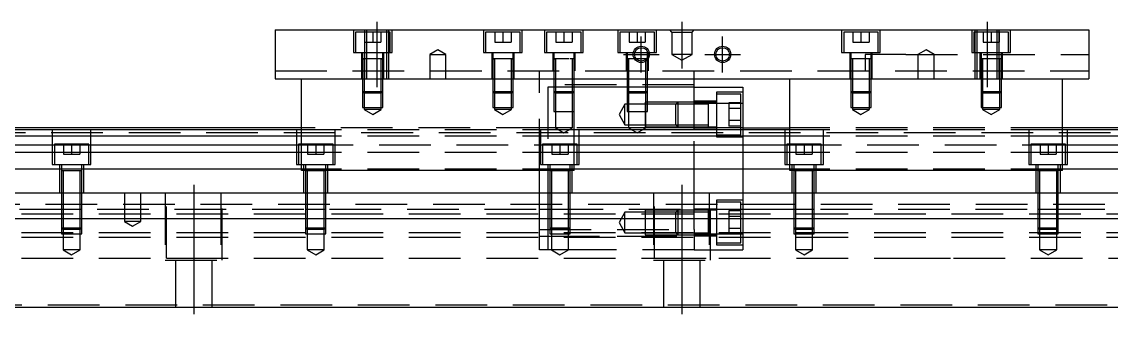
# Model space of a CAD drawing. Extents: x -20 to 1052, y -269 to 102.
# Drawn here: x 247.7 to 515.5, y -226.9 to -154.9 of the extents above; entities that cross this region are included whole.
import ezdxf

# ---------------------------------------------------------------- set-up
doc = ezdxf.new("R2010")
doc.units = 0
doc.linetypes.add('CENTER', pattern=[50.8, 31.75, -6.35, 6.35, -6.35])
doc.linetypes.add('DASHED', pattern=[19.05, 12.7, -6.35])
doc.layers.get('0').update_dxf_attribs({"linetype": 'CONTINUOUS'})
doc.layers.add('CENTER', color=1, linetype='CENTER')

msp = doc.modelspace()

# ---------------------------------------------------------------- linework, layer by layer
at = {"color": 7, "linetype": 'CONTINUOUS'}
for p, q in [((310, -156.93), (310, -168.93)), ((310, -156.93), (510, -156.93)), ((510, -156.93), (510, -168.93)), ((398.770162, -164.03), (398.32967, -164.03)), ((401.500006, -164.03), (401.229838, -164.03)), ((310, -168.93), (510, -168.93)), ((316.5, -191.43), (316.5, -168.93)), ((383.5, -191.43), (383.5, -168.93)), ((413, -181.43), (413, -168.93)), ((413, -170.93), (425, -170.93)), ((425, -170.93), (425, -181.43)), ((436.5, -191.43), (436.5, -168.93)), ((503.5, -191.43), (503.5, -168.93)), ((316.5, -181.43), (0, -181.43)), ((316.5, -180.93), (28, -180.93)), ((436.5, -181.43), (383.5, -181.43)), ((425, -180.93), (436.5, -180.93)), ((763, -180.93), (503.5, -180.93)), ((820, -181.43), (503.5, -181.43)), ((316.5, -182.969608), (0, -182.969608)), ((436.5, -182.969608), (383.5, -182.969608)), ((820, -182.969608), (503.5, -182.969608)), ((0, -185.090392), (316.5, -185.090392)), ((316.5, -187.000532), (0, -187.000532)), ((383.5, -185.090392), (436.5, -185.090392)), ((436.5, -187.000532), (383.5, -187.000532)), ((503.5, -185.090392), (820, -185.090392)), ((820, -187.000532), (503.5, -187.000532)), ((316.5, -191.111934), (0, -191.111934)), ((383.5, -191.43), (316.5, -191.43)), ((436.5, -191.111934), (383.5, -191.111934)), ((503.5, -191.43), (436.5, -191.43)), ((820, -191.111934), (503.5, -191.111934)), ((0, -196.93), (820, -196.93)), ((424.5, -199.68), (425, -199.68)), ((0, -203.23), (820, -203.23)), ((416.5, -204.019994), (416.5, -203.23)), ((416.5, -207.180006), (416.5, -206.63)), ((0, -224.93), (820, -224.93))]:
    msp.add_line(p, q, dxfattribs=at)
at = {"color": 3, "linetype": 'DASHED'}
for p, q in [((329.25, -156.93), (329.25, -162.43)), ((338.25, -157.43), (329.75, -157.43)), ((329.75, -157.43), (329.75, -162.43)), ((332, -157.43), (332, -159.93)), ((332.000006, -156.93), (332.000006, -168.93)), ((332.5, -156.93), (332.5, -168.93)), ((334, -157.43), (334, -159.93)), ((336, -157.43), (336, -159.93)), ((337.5, -168.93), (337.5, -156.93)), ((337.999994, -168.93), (337.999994, -156.93)), ((338.25, -162.43), (338.25, -157.43)), ((338.75, -162.43), (338.75, -156.93)), ((361.25, -156.93), (361.25, -162.43)), ((370.25, -157.43), (361.75, -157.43)), ((361.75, -157.43), (361.75, -162.43)), ((364, -157.43), (364, -159.93)), ((366, -157.43), (366, -159.93)), ((368, -157.43), (368, -159.93)), ((370.25, -162.43), (370.25, -157.43)), ((370.75, -162.43), (370.75, -156.93)), ((376.25, -156.93), (376.25, -162.43)), ((385.25, -157.43), (376.75, -157.43)), ((376.75, -157.43), (376.75, -162.43)), ((379, -157.43), (379, -159.93)), ((381, -157.43), (381, -159.93)), ((383, -157.43), (383, -159.93)), ((385.25, -162.43), (385.25, -157.43)), ((385.75, -162.43), (385.75, -156.93)), ((394.25, -156.93), (394.25, -162.43)), ((403.25, -157.43), (394.75, -157.43)), ((394.75, -157.43), (394.75, -162.43)), ((397, -157.43), (397, -159.93)), ((399, -157.43), (399, -159.93)), ((401, -157.43), (401, -159.93)), ((403.25, -162.43), (403.25, -157.43)), ((403.75, -162.43), (403.75, -156.93)), ((407.5, -157.43), (407, -156.93)), ((407.5, -157.43), (407.5, -162.93)), ((407.5, -157.43), (412.5, -157.43)), ((412.5, -157.43), (413, -156.93)), ((412.5, -162.93), (412.5, -157.43)), ((449.25, -156.93), (449.25, -162.43)), ((458.25, -157.43), (449.75, -157.43)), ((449.75, -157.43), (449.75, -162.43)), ((452, -157.43), (452, -159.93)), ((454, -157.43), (454, -159.93)), ((456, -157.43), (456, -159.93)), ((458.25, -162.43), (458.25, -157.43)), ((458.75, -162.43), (458.75, -156.93)), ((481.25, -156.93), (481.25, -162.43)), ((490.25, -157.43), (481.75, -157.43)), ((481.75, -157.43), (481.75, -162.43)), ((482.000006, -156.93), (482.000006, -168.93)), ((482.5, -156.93), (482.5, -168.93)), ((484, -157.43), (484, -159.93)), ((486, -157.43), (486, -159.93)), ((487.5, -168.93), (487.5, -156.93)), ((487.999994, -168.93), (487.999994, -156.93)), ((488, -157.43), (488, -159.93)), ((490.25, -162.43), (490.25, -157.43)), ((490.75, -162.43), (490.75, -156.93)), ((332, -159.93), (334, -159.93)), ((334, -159.93), (336, -159.93)), ((364, -159.93), (366, -159.93)), ((366, -159.93), (368, -159.93)), ((379, -159.93), (381, -159.93)), ((381, -159.93), (383, -159.93)), ((397, -159.93), (399, -159.93)), ((399, -159.93), (401, -159.93)), ((452, -159.93), (454, -159.93)), ((454, -159.93), (456, -159.93)), ((484, -159.93), (486, -159.93)), ((486, -159.93), (488, -159.93)), ((329.25, -162.43), (338.75, -162.43)), ((331.25, -162.43), (331.25, -168.93)), ((331.5, -162.43), (331.5, -164.03)), ((336.5, -164.03), (336.5, -162.43)), ((336.75, -168.93), (336.75, -162.43)), ((350, -161.7753), (348, -162.93)), ((348, -162.93), (350, -162.93)), ((348, -162.93), (348, -168.93)), ((352, -162.93), (350, -161.7753)), ((350, -162.93), (352, -162.93)), ((352, -168.93), (352, -162.93)), ((361.25, -162.43), (370.75, -162.43)), ((363.25, -162.43), (363.25, -168.93)), ((363.5, -162.43), (363.5, -164.03)), ((368.5, -164.03), (368.5, -162.43)), ((368.75, -168.93), (368.75, -162.43)), ((376.25, -162.43), (385.75, -162.43)), ((378.25, -162.43), (378.25, -166.93)), ((378.5, -162.43), (378.5, -164.03)), ((383.5, -164.03), (383.5, -162.43)), ((383.75, -166.93), (383.75, -162.43)), ((394.25, -162.43), (403.75, -162.43)), ((396.25, -162.43), (396.25, -166.93)), ((396.5, -162.43), (396.5, -164.03)), ((401.5, -163.617386), (401.5, -162.43)), ((401.75, -166.93), (401.75, -162.43)), ((412.5, -162.93), (407.5, -162.93)), ((407.5, -162.93), (410, -164.373376)), ((410, -164.373376), (412.5, -162.93)), ((449.25, -162.43), (458.75, -162.43)), ((451.25, -162.43), (451.25, -168.93)), ((451.5, -162.43), (451.5, -164.03)), ((455, -162.93), (455, -166.93)), ((465, -162.93), (455, -162.93)), ((456.5, -164.03), (456.5, -162.43)), ((456.75, -168.93), (456.75, -162.43)), ((465, -162.93), (510, -162.93)), ((470, -161.7753), (468, -162.93)), ((468, -162.93), (470, -162.93)), ((468, -162.93), (468, -168.93)), ((472, -162.93), (470, -161.7753)), ((470, -162.93), (472, -162.93)), ((472, -168.93), (472, -162.93)), ((481.25, -162.43), (490.75, -162.43)), ((483.25, -162.43), (483.25, -168.93)), ((483.5, -162.43), (483.5, -164.03)), ((488.5, -164.03), (488.5, -162.43)), ((488.75, -168.93), (488.75, -162.43)), ((331.5, -164.025), (331.5, -164.03)), ((331.5, -164.03), (331.757448, -164.03)), ((331.757468, -164.03), (331.5, -164.03)), ((331.5, -164.03), (331.5, -164.035)), ((331.5, -164.03), (331.5, -168.92998)), ((336.242552, -164.03), (331.757468, -164.03)), ((331.9, -164.03), (331.9, -168.92998)), ((336.1, -168.92998), (336.1, -164.03)), ((336.5, -164.03), (336.242552, -164.03)), ((336.242602, -164.03), (336.5, -164.03)), ((336.5, -164.03), (336.5, -164.025)), ((336.5, -164.035), (336.5, -164.03)), ((336.5, -168.92998), (336.5, -164.03)), ((363.5, -164.025), (363.5, -164.03)), ((363.5, -164.03), (363.757448, -164.03)), ((363.757468, -164.03), (363.5, -164.03)), ((363.5, -164.03), (363.5, -164.035)), ((363.5, -164.03), (363.5, -168.92998)), ((368.242552, -164.03), (363.757468, -164.03)), ((363.9, -164.03), (363.9, -168.92998)), ((368.1, -168.92998), (368.1, -164.03)), ((368.5, -164.03), (368.242552, -164.03)), ((368.242602, -164.03), (368.5, -164.03)), ((368.5, -164.03), (368.5, -164.025)), ((368.5, -164.035), (368.5, -164.03)), ((368.5, -168.92998), (368.5, -164.03)), ((378.5, -164.025), (378.5, -164.03)), ((378.5, -164.03), (378.757448, -164.03)), ((378.757468, -164.03), (378.5, -164.03)), ((378.5, -164.03), (378.5, -166.92998)), ((378.5, -164.03), (378.5, -164.035)), ((382.300194, -164.03), (378.757468, -164.03)), ((378.9, -164.03), (378.9, -166.92998)), ((382.5, -164.025), (382.5, -164.03)), ((383.75, -164.03), (382.5, -164.03)), ((382.5, -164.03), (382.5, -164.035)), ((383.1, -166.92998), (383.1, -164.03)), ((383.5, -164.03), (383.5, -164.025)), ((383.5, -166.92998), (383.5, -164.03)), ((383.5, -164.035), (383.5, -164.03)), ((396.5, -164.025), (396.5, -164.03)), ((396.5, -164.03), (396.757448, -164.03)), ((396.757468, -164.03), (396.5, -164.03)), ((396.5, -164.03), (396.5, -164.035)), ((396.5, -164.03), (396.5, -166.92998)), ((398.329928, -164.03), (396.757468, -164.03)), ((396.9, -164.03), (396.9, -166.92998)), ((398.770318, -164.03), (398.329928, -164.03)), ((401.230084, -164.03), (398.770318, -164.03)), ((401.1, -164.159838), (401.1, -164.03)), ((401.1, -164.60033), (401.1, -164.159838)), ((401.1, -166.92998), (401.1, -164.60033)), ((401.5, -164.03), (401.230084, -164.03)), ((401.242602, -164.03), (401.5, -164.03)), ((401.5, -164.03), (401.5, -163.617386)), ((401.5, -164.03), (401.5, -164.025)), ((401.5, -164.035), (401.5, -164.03)), ((401.5, -164.252876), (401.5, -164.03)), ((401.5, -166.92998), (401.5, -164.252876)), ((451.5, -164.025), (451.5, -164.03)), ((451.757468, -164.03), (451.5, -164.03)), ((451.5, -164.03), (451.5, -164.035)), ((451.5, -164.03), (451.5, -168.92998)), ((456.242552, -164.03), (451.757468, -164.03)), ((451.9, -164.03), (451.9, -168.92998)), ((456.1, -168.92998), (456.1, -164.03)), ((456.5, -164.03), (456.242552, -164.03)), ((456.5, -164.03), (456.5, -164.025)), ((456.5, -164.035), (456.5, -164.03)), ((456.5, -168.92998), (456.5, -164.03)), ((483.5, -164.025), (483.5, -164.03)), ((483.757468, -164.03), (483.5, -164.03)), ((483.5, -164.03), (483.5, -168.92998)), ((483.5, -164.03), (483.5, -164.035)), ((488.242552, -164.03), (483.757468, -164.03)), ((483.9, -164.03), (483.9, -168.92998)), ((488.1, -168.92998), (488.1, -164.03)), ((488.5, -164.03), (488.242552, -164.03)), ((488.5, -164.03), (488.5, -164.025)), ((488.5, -168.92998), (488.5, -164.03)), ((488.5, -164.035), (488.5, -164.03)), ((310, -166.93), (510, -166.93)), ((375, -168.93), (375, -166.93)), ((378.5, -166.93), (378.5, -168.93)), ((378.500006, -166.93), (378.500006, -168.93)), ((378.9, -166.93), (378.9, -168.93)), ((383.1, -168.93), (383.1, -166.93)), ((383.499994, -168.93), (383.499994, -166.93)), ((383.5, -168.93), (383.5, -166.93)), ((396.5, -166.93), (396.5, -168.93)), ((396.500006, -166.93), (396.500006, -168.93)), ((396.9, -166.93), (401.1, -166.93)), ((396.9, -166.93), (396.9, -168.93)), ((401.1, -168.93), (401.1, -166.93)), ((401.499994, -168.93), (401.499994, -166.93)), ((401.5, -168.93), (401.5, -166.93)), ((413, -168.93), (413, -166.93)), ((331.5, -168.93), (331.5, -172.03)), ((331.500006, -168.93), (331.500006, -172.030006)), ((331.9, -168.93), (331.9, -172.43)), ((336.1, -172.43), (336.1, -168.93)), ((336.499994, -172.030006), (336.499994, -168.93)), ((336.5, -172.03), (336.5, -168.93)), ((363.5, -168.93), (363.5, -172.03)), ((363.500006, -168.93), (363.500006, -172.030006)), ((363.9, -168.93), (363.9, -172.43)), ((368.1, -172.43), (368.1, -168.93)), ((368.499994, -172.030006), (368.499994, -168.93)), ((368.5, -172.03), (368.5, -168.93)), ((375, -191.43), (375, -168.93)), ((413, -170.43), (375, -170.43)), ((377, -170.93), (377, -196.93)), ((378.5, -170.93), (377, -170.93)), ((378.5, -168.93), (378.5, -172.03)), ((378.9, -170.93), (378.5, -170.93)), ((378.500006, -168.93), (378.500006, -172.030006)), ((378.9, -168.93), (378.9, -172.43)), ((382.5, -170.93), (378.9, -170.93)), ((382.9, -170.93), (382.5, -170.93)), ((383.1, -170.93), (382.9, -170.93)), ((383.1, -172.43), (383.1, -168.93)), ((383.5, -170.93), (383.1, -170.93)), ((383.499994, -172.030006), (383.499994, -168.93)), ((383.5, -172.03), (383.5, -168.93)), ((387.1, -170.93), (383.5, -170.93)), ((387.5, -170.93), (387.1, -170.93)), ((396.5, -170.93), (387.5, -170.93)), ((396.5, -168.93), (396.5, -172.03)), ((396.9, -170.93), (396.5, -170.93)), ((396.500006, -168.93), (396.500006, -172.030006)), ((396.9, -168.93), (396.9, -172.43)), ((401.1, -170.93), (396.9, -170.93)), ((401.1, -172.43), (401.1, -168.93)), ((401.5, -170.93), (401.1, -170.93)), ((401.499994, -172.030006), (401.499994, -168.93)), ((401.5, -172.03), (401.5, -168.93)), ((402.5, -170.93), (401.5, -170.93)), ((413, -170.93), (402.5, -170.93)), ((451.5, -168.93), (451.5, -172.03)), ((451.500006, -168.93), (451.500006, -172.030006)), ((451.9, -168.93), (451.9, -172.43)), ((456.1, -172.43), (456.1, -168.93)), ((456.499994, -172.030006), (456.499994, -168.93)), ((456.5, -172.03), (456.5, -168.93)), ((483.5, -168.93), (483.5, -172.03)), ((483.500006, -168.93), (483.500006, -172.030006)), ((483.9, -168.93), (483.9, -172.43)), ((488.1, -172.43), (488.1, -168.93)), ((488.499994, -172.030006), (488.499994, -168.93)), ((488.5, -172.03), (488.5, -168.93)), ((331.5, -172.03), (336.5, -172.03)), ((331.5, -172.03), (331.9, -172.43)), ((331.500006, -172.03002), (331.500006, -175.93)), ((336.1, -172.43), (331.9, -172.43)), ((331.9, -172.43002), (331.9, -175.93)), ((336.1, -172.43), (336.5, -172.03)), ((336.1, -175.93), (336.1, -172.43002)), ((336.499994, -175.93), (336.499994, -172.03002)), ((363.5, -172.03), (368.5, -172.03)), ((363.5, -172.03), (363.9, -172.43)), ((363.500006, -172.03002), (363.500006, -175.93)), ((368.1, -172.43), (363.9, -172.43)), ((363.9, -172.43002), (363.9, -175.93)), ((368.1, -172.43), (368.5, -172.03)), ((368.1, -175.93), (368.1, -172.43002)), ((368.499994, -175.93), (368.499994, -172.03002)), ((378.5, -172.03), (383.499994, -172.03)), ((378.5, -172.03), (378.9, -172.43)), ((378.500006, -172.03002), (378.500006, -176.93)), ((382.500006, -172.43), (378.9, -172.43)), ((378.9, -172.43002), (378.9, -176.93)), ((383.1, -172.43), (382.500006, -172.43)), ((383.1, -172.43), (383.5, -172.03)), ((383.1, -176.93), (383.1, -172.43002)), ((383.499994, -172.43), (383.499994, -172.03002)), ((383.499994, -175.93), (383.499994, -172.43)), ((396.5, -172.03), (401.5, -172.03)), ((396.5, -172.03), (396.9, -172.43)), ((396.500006, -172.03002), (396.500006, -176.93)), ((401.1, -172.43), (396.9, -172.43)), ((396.9, -172.43002), (396.9, -176.93)), ((401.1, -172.43), (401.5, -172.03)), ((401.1, -176.93), (401.1, -172.43002)), ((401.499994, -176.93), (401.499994, -172.03002)), ((418.5, -172.18), (418.5, -183.18)), ((425, -172.18), (418.5, -172.18)), ((424.5, -172.68), (418.5, -172.68)), ((424.5, -182.68), (424.5, -172.68)), ((451.5, -172.03), (456.5, -172.03)), ((451.5, -172.03), (451.9, -172.43)), ((451.500006, -172.03002), (451.500006, -175.93)), ((456.1, -172.43), (451.9, -172.43)), ((451.9, -172.43002), (451.9, -175.93)), ((456.1, -172.43), (456.5, -172.03)), ((456.1, -175.93), (456.1, -172.43002)), ((456.499994, -175.93), (456.499994, -172.03002)), ((483.5, -172.03), (488.5, -172.03)), ((483.5, -172.03), (483.9, -172.43)), ((483.500006, -172.03002), (483.500006, -175.93)), ((488.1, -172.43), (483.9, -172.43)), ((483.9, -172.43002), (483.9, -175.93)), ((488.1, -172.43), (488.5, -172.03)), ((488.1, -175.93), (488.1, -172.43002)), ((488.499994, -175.93), (488.499994, -172.03002)), ((331.500006, -175.93), (336.499994, -175.93)), ((331.9, -175.93), (331.9, -176.43)), ((336.1, -176.43), (331.9, -176.43)), ((331.9, -176.43), (334, -177.642436)), ((334, -177.642436), (336.1, -176.43)), ((336.1, -176.43), (336.1, -175.93)), ((363.500006, -175.93), (368.499994, -175.93)), ((363.9, -175.93), (363.9, -176.43)), ((368.1, -176.43), (363.9, -176.43)), ((363.9, -176.43), (366, -177.642436)), ((366, -177.642436), (368.1, -176.43)), ((368.1, -176.43), (368.1, -175.93)), ((383.499994, -176.93), (383.499994, -175.93)), ((396, -175.18), (394.556624, -177.68)), ((396, -180.18), (396, -175.18)), ((401, -175.18), (396, -175.18)), ((401, -174.680006), (401, -176.798124)), ((401.499994, -174.680006), (401, -174.680006)), ((408.49998, -175.18), (401, -175.18)), ((402.5, -174.680006), (401.499994, -174.680006)), ((408.99998, -174.680006), (402.5, -174.680006)), ((409, -174.68), (408.5, -175.18)), ((408.5, -180.18), (408.5, -175.18)), ((413, -175.18), (408.5, -175.18)), ((413, -174.680006), (408.999994, -174.680006)), ((409, -174.68), (409, -180.68)), ((413, -174.68), (409, -174.68)), ((418.5, -174.38), (413, -174.38)), ((413, -174.93), (417.5, -174.93)), ((416.5, -174.68), (413.00002, -174.68)), ((416.5, -175.18), (413.00002, -175.18)), ((416.5, -174.68), (416.495, -174.68)), ((416.5, -175.029602), (416.5, -174.68)), ((416.505, -174.68), (416.5, -174.68)), ((417.5, -174.68), (416.5, -174.68)), ((416.5, -177.51997), (416.5, -175.029602)), ((418.5, -174.68), (417.5, -174.68)), ((417.5, -174.93), (425, -174.93)), ((421.5, -174.793248), (421.5, -176.236624)), ((424.5, -174.793248), (421.5, -174.793248)), ((424.5, -176.236624), (421.5, -176.236624)), ((421.5, -176.236624), (421.5, -179.123376)), ((451.500006, -175.93), (456.499994, -175.93)), ((451.9, -175.93), (451.9, -176.43)), ((456.1, -176.43), (451.9, -176.43)), ((451.9, -176.43), (454, -177.642436)), ((454, -177.642436), (456.1, -176.43)), ((456.1, -176.43), (456.1, -175.93)), ((483.500006, -175.93), (488.499994, -175.93)), ((483.9, -175.93), (483.9, -176.43)), ((488.1, -176.43), (483.9, -176.43)), ((483.9, -176.43), (486, -177.642436)), ((486, -177.642436), (488.1, -176.43)), ((488.1, -176.43), (488.1, -175.93)), ((378.500006, -176.93), (383.499994, -176.93)), ((378.9, -176.93), (378.9, -180.93)), ((383.1, -180.93), (383.1, -176.93)), ((394.556624, -177.68), (396, -180.18)), ((396.500006, -176.93), (401.499994, -176.93)), ((396.9, -176.93), (396.9, -180.93)), ((401, -176.798124), (401, -176.933818)), ((401, -176.933818), (401, -180.679994)), ((401.1, -180.93), (401.1, -176.93)), ((416.5, -177.88006), (416.5, -177.51997)), ((416.5, -180.33035), (416.5, -177.88006)), ((421.5, -179.123376), (421.5, -180.566752)), ((424.5, -179.123376), (421.5, -179.123376)), ((255.25, -181.43), (255.25, -189.93)), ((264.75, -189.93), (264.75, -181.43)), ((315.25, -181.43), (315.25, -189.93)), ((377, -180.93), (316.5, -180.93)), ((383.5, -181.43), (316.5, -181.43)), ((324.75, -189.93), (324.75, -181.43)), ((375.25, -181.43), (375.25, -189.93)), ((378.9, -180.93), (377, -180.93)), ((383.1, -180.93), (378.9, -180.93)), ((378.9, -180.93), (381, -182.142436)), ((381, -182.142436), (383.1, -180.93)), ((396.9, -180.93), (383.1, -180.93)), ((384.75, -189.93), (384.75, -181.43)), ((396, -180.18), (401, -180.18)), ((401.1, -180.93), (396.9, -180.93)), ((396.9, -180.93), (399, -182.142436)), ((399, -182.142436), (401.1, -180.93)), ((401, -180.18), (408.49998, -180.18)), ((401, -180.679994), (408.99998, -180.679994)), ((413, -180.93), (401.1, -180.93)), ((408.5, -180.18), (413, -180.18)), ((408.5, -180.18), (409, -180.68)), ((409, -180.679994), (413, -180.679994)), ((409, -180.68), (413, -180.68)), ((417.5, -180.93), (413, -180.93)), ((413, -180.98), (418.5, -180.98)), ((413, -196.93), (413, -181.43)), ((413.00002, -180.18), (416.5, -180.18)), ((413.00002, -180.68), (416.5, -180.68)), ((416.495, -180.68), (416.5, -180.68)), ((416.5, -180.68), (416.5, -180.33035)), ((416.5, -180.68), (416.505, -180.68)), ((416.5, -180.68), (417.5, -180.68)), ((417.5, -180.68), (418.5, -180.68)), ((418.5, -180.93), (417.5, -180.93)), ((425, -180.93), (418.5, -180.93)), ((424.5, -180.566752), (421.5, -180.566752)), ((425, -181.43), (425, -191.43)), ((435.25, -181.43), (435.25, -189.93)), ((503.5, -180.93), (436.5, -180.93)), ((503.5, -181.43), (436.5, -181.43)), ((444.75, -189.93), (444.75, -181.43)), ((495.25, -181.43), (495.25, -189.93)), ((504.75, -189.93), (504.75, -181.43)), ((763, -182.18), (25, -182.18)), ((383.5, -182.969608), (316.5, -182.969608)), ((418.5, -182.68), (424.5, -182.68)), ((418.5, -183.18), (425, -183.18)), ((503.5, -182.969608), (436.5, -182.969608)), ((264.25, -184.93), (255.75, -184.93)), ((255.75, -184.93), (255.75, -189.93)), ((258, -184.93), (258, -187.43)), ((260, -184.93), (260, -187.43)), ((262, -184.93), (262, -187.43)), ((264.25, -189.93), (264.25, -184.93)), ((324.25, -184.93), (315.75, -184.93)), ((315.75, -184.93), (315.75, -189.93)), ((316.5, -185.090392), (383.5, -185.090392)), ((383.5, -187.000532), (316.5, -187.000532)), ((318, -184.93), (318, -187.43)), ((320, -184.93), (320, -187.43)), ((322, -184.93), (322, -187.43)), ((324.25, -189.93), (324.25, -184.93)), ((384.25, -184.93), (375.75, -184.93)), ((375.75, -184.93), (375.75, -189.93)), ((378, -184.93), (378, -187.43)), ((380, -184.93), (380, -187.43)), ((382, -184.93), (382, -187.43)), ((384.25, -189.93), (384.25, -184.93)), ((444.25, -184.93), (435.75, -184.93)), ((435.75, -184.93), (435.75, -189.93)), ((436.5, -185.090392), (503.5, -185.090392)), ((503.5, -187.000532), (436.5, -187.000532)), ((438, -184.93), (438, -187.43)), ((440, -184.93), (440, -187.43)), ((442, -184.93), (442, -187.43)), ((444.25, -189.93), (444.25, -184.93)), ((504.25, -184.93), (495.75, -184.93)), ((495.75, -184.93), (495.75, -189.93)), ((498, -184.93), (498, -187.43)), ((500, -184.93), (500, -187.43)), ((502, -184.93), (502, -187.43)), ((504.25, -189.93), (504.25, -184.93)), ((255.25, -189.93), (264.75, -189.93)), ((257, -189.93), (257, -196.93)), ((257.5, -189.93), (257.5, -191.53)), ((258, -187.43), (260, -187.43)), ((260, -187.43), (262, -187.43)), ((262.5, -191.53), (262.5, -189.93)), ((263, -196.93), (263, -189.93)), ((315.25, -189.93), (324.75, -189.93)), ((317, -189.93), (317, -196.93)), ((317.5, -189.93), (317.5, -191.53)), ((318, -187.43), (320, -187.43)), ((320, -187.43), (322, -187.43)), ((322.5, -191.53), (322.5, -189.93)), ((323, -196.93), (323, -189.93)), ((375.25, -189.93), (384.75, -189.93)), ((377, -189.93), (377, -196.93)), ((377.5, -189.93), (377.5, -191.53)), ((378, -187.43), (380, -187.43)), ((380, -187.43), (382, -187.43)), ((382.5, -191.53), (382.5, -189.93)), ((383, -196.93), (383, -189.93)), ((435.25, -189.93), (444.75, -189.93)), ((437, -189.93), (437, -196.93)), ((437.5, -189.93), (437.5, -191.53)), ((438, -187.43), (440, -187.43)), ((440, -187.43), (442, -187.43)), ((442.5, -191.53), (442.5, -189.93)), ((443, -196.93), (443, -189.93)), ((495.25, -189.93), (504.75, -189.93)), ((497, -189.93), (497, -196.93)), ((497.5, -189.93), (497.5, -191.53)), ((498, -187.43), (500, -187.43)), ((500, -187.43), (502, -187.43)), ((502.5, -191.53), (502.5, -189.93)), ((503, -196.93), (503, -189.93)), ((257.5, -191.525), (257.5, -191.53)), ((257.757468, -191.53), (257.5, -191.53)), ((257.5, -191.53), (257.5, -191.535)), ((257.5, -191.53), (257.5, -196.92998)), ((262.242552, -191.53), (257.757468, -191.53)), ((257.9, -191.53), (257.9, -196.92998)), ((262.1, -196.92998), (262.1, -191.53)), ((262.5, -191.53), (262.242552, -191.53)), ((262.5, -191.53), (262.5, -191.525)), ((262.5, -191.535), (262.5, -191.53)), ((262.5, -196.92998), (262.5, -191.53)), ((383.5, -191.111934), (316.5, -191.111934)), ((317.5, -191.525), (317.5, -191.53)), ((317.757468, -191.53), (317.5, -191.53)), ((317.5, -191.53), (317.5, -191.535)), ((317.5, -191.53), (317.5, -196.92998)), ((322.242552, -191.53), (317.757468, -191.53)), ((317.9, -191.53), (317.9, -196.92998)), ((322.1, -196.92998), (322.1, -191.53)), ((322.5, -191.53), (322.242552, -191.53)), ((322.5, -191.53), (322.5, -191.525)), ((322.5, -191.535), (322.5, -191.53)), ((322.5, -196.92998), (322.5, -191.53)), ((375, -196.93), (375, -191.43)), ((377.5, -191.525), (377.5, -191.53)), ((377.757468, -191.53), (377.5, -191.53)), ((377.5, -191.53), (377.5, -191.535)), ((377.5, -191.53), (377.5, -196.92998)), ((382.242552, -191.53), (377.757468, -191.53)), ((377.9, -191.53), (377.9, -196.92998)), ((382.1, -196.92998), (382.1, -191.53)), ((382.5, -191.53), (382.242552, -191.53)), ((382.5, -191.53), (382.5, -191.525)), ((382.5, -191.535), (382.5, -191.53)), ((382.5, -196.92998), (382.5, -191.53)), ((425, -191.43), (425, -196.93)), ((503.5, -191.111934), (436.5, -191.111934)), ((437.5, -191.525), (437.5, -191.53)), ((437.757468, -191.53), (437.5, -191.53)), ((437.5, -191.53), (437.5, -191.535)), ((437.5, -191.53), (437.5, -196.92998)), ((442.242552, -191.53), (437.757468, -191.53)), ((437.9, -191.53), (437.9, -196.92998)), ((442.1, -196.92998), (442.1, -191.53)), ((442.5, -191.53), (442.242552, -191.53)), ((442.5, -191.53), (442.5, -191.525)), ((442.5, -191.535), (442.5, -191.53)), ((442.5, -196.92998), (442.5, -191.53)), ((497.5, -191.525), (497.5, -191.53)), ((497.757468, -191.53), (497.5, -191.53)), ((497.5, -191.53), (497.5, -191.535)), ((497.5, -191.53), (497.5, -196.92998)), ((502.242552, -191.53), (497.757468, -191.53)), ((497.9, -191.53), (497.9, -196.92998)), ((502.1, -196.92998), (502.1, -191.53)), ((502.5, -191.53), (502.242552, -191.53)), ((502.5, -191.53), (502.5, -191.525)), ((502.5, -191.535), (502.5, -191.53)), ((502.5, -196.92998), (502.5, -191.53)), ((257.5, -196.93), (257.5, -203.23)), ((257.500006, -196.93), (257.500006, -203.23)), ((257.9, -196.93), (257.9, -203.23)), ((262.1, -203.23), (262.1, -196.93)), ((262.499994, -203.23), (262.499994, -196.93)), ((262.5, -203.23), (262.5, -196.93)), ((273, -196.93), (273, -203.93)), ((277, -203.93), (277, -196.93)), ((283, -196.93), (283, -213.43)), ((283.291796, -212.93), (283.291796, -196.93)), ((296.708204, -196.93), (296.708204, -212.93)), ((297, -213.43), (297, -196.93)), ((317.5, -196.93), (317.5, -203.23)), ((317.500006, -196.93), (317.500006, -203.23)), ((317.9, -196.93), (317.9, -203.23)), ((322.1, -203.23), (322.1, -196.93)), ((322.499994, -203.23), (322.499994, -196.93)), ((322.5, -203.23), (322.5, -196.93)), ((375, -203.23), (375, -196.93)), ((377, -196.93), (377, -203.23)), ((377.5, -196.93), (377.5, -203.23)), ((377.500006, -196.93), (377.500006, -203.23)), ((377.9, -196.93), (377.9, -203.23)), ((382.1, -203.23), (382.1, -196.93)), ((382.499994, -203.23), (382.499994, -196.93)), ((382.5, -203.23), (382.5, -196.93)), ((403, -196.93), (403, -213.43)), ((403.291796, -212.93), (403.291796, -196.93)), ((413, -203.23), (413, -196.93)), ((416.708204, -196.93), (416.708204, -212.93)), ((417, -213.43), (417, -196.93)), ((425, -196.93), (425, -203.23)), ((437.5, -196.93), (437.5, -203.23)), ((437.500006, -196.93), (437.500006, -203.23)), ((437.9, -196.93), (437.9, -203.23)), ((442.1, -203.23), (442.1, -196.93)), ((442.499994, -203.23), (442.499994, -196.93)), ((442.5, -203.23), (442.5, -196.93)), ((497.5, -196.93), (497.5, -203.23)), ((497.500006, -196.93), (497.500006, -203.23)), ((497.9, -196.93), (497.9, -203.23)), ((502.1, -203.23), (502.1, -196.93)), ((502.499994, -203.23), (502.499994, -196.93)), ((502.5, -203.23), (502.5, -196.93)), ((25, -199.68), (763, -199.68)), ((418.5, -198.68), (418.5, -209.68)), ((425, -198.68), (418.5, -198.68)), ((424.5, -199.18), (418.5, -199.18)), ((424.5, -203.23), (424.5, -199.18)), ((0, -202.08), (820, -202.08)), ((56.708204, -200.93), (375, -200.93)), ((257.5, -200.93), (257.9, -200.93)), ((257.5, -203.23), (257.5, -205.53)), ((257.500006, -203.23), (257.500006, -205.530006)), ((257.9, -200.93), (262.1, -200.93)), ((257.9, -203.23), (257.9, -205.93)), ((262.1, -200.93), (262.5, -200.93)), ((262.1, -205.93), (262.1, -203.23)), ((262.499994, -205.530006), (262.499994, -203.23)), ((262.5, -205.53), (262.5, -203.23)), ((317.5, -200.93), (317.9, -200.93)), ((317.5, -203.23), (317.5, -205.53)), ((317.500006, -203.23), (317.500006, -205.530006)), ((317.9, -200.93), (322.1, -200.93)), ((317.9, -203.23), (317.9, -205.93)), ((322.1, -200.93), (322.5, -200.93)), ((322.1, -205.93), (322.1, -203.23)), ((322.499994, -205.530006), (322.499994, -203.23)), ((322.5, -205.53), (322.5, -203.23)), ((375, -200.93), (377, -200.93)), ((375, -205.93), (375, -203.23)), ((377, -200.93), (377.5, -200.93)), ((377, -203.23), (377, -206.63)), ((377.5, -200.93), (377.9, -200.93)), ((377.5, -203.23), (377.5, -205.53)), ((377.500006, -203.23), (377.500006, -205.530006)), ((377.9, -200.93), (413, -200.93)), ((377.9, -200.93), (382.1, -200.93)), ((377.9, -203.23), (377.9, -205.93)), ((382.1, -200.93), (382.5, -200.93)), ((382.1, -205.93), (382.1, -203.23)), ((382.499994, -205.530006), (382.499994, -203.23)), ((382.5, -205.53), (382.5, -203.23)), ((396, -201.68), (394.556624, -204.18)), ((396, -206.68), (396, -201.68)), ((401, -201.68), (396, -201.68)), ((401, -201.180006), (401, -206.63)), ((408.99998, -201.180006), (401, -201.180006)), ((408.49998, -201.68), (401, -201.68)), ((409, -201.18), (408.5, -201.68)), ((408.5, -206.63), (408.5, -201.68)), ((413, -201.68), (408.5, -201.68)), ((409, -201.18), (409, -206.63)), ((413, -201.18), (409, -201.18)), ((413, -201.180006), (409, -201.180006)), ((418.5, -200.88), (413, -200.88)), ((413, -200.93), (418.5, -200.93)), ((413, -205.93), (413, -203.23)), ((416.5, -201.18), (413.00002, -201.18)), ((416.5, -201.68), (413.00002, -201.68)), ((416.5, -201.18), (416.495, -201.18)), ((416.5, -201.529602), (416.5, -201.18)), ((416.505, -201.18), (416.5, -201.18)), ((418.5, -201.18), (416.5, -201.18)), ((416.5, -203.22972), (416.5, -201.529602)), ((416.5, -204.01997), (416.5, -203.22972)), ((418.5, -200.93), (424.5, -200.93)), ((421.5, -201.293248), (421.5, -202.736624)), ((424.5, -201.293248), (421.5, -201.293248)), ((424.5, -202.736624), (421.5, -202.736624)), ((421.5, -202.736624), (421.5, -205.623376)), ((424.5, -200.93), (425, -200.93)), ((424.5, -206.63), (424.5, -203.23)), ((425, -200.93), (737.5, -200.93)), ((425, -203.23), (425, -206.63)), ((437.5, -200.93), (437.9, -200.93)), ((437.5, -203.23), (437.5, -205.53)), ((437.500006, -203.23), (437.500006, -205.530006)), ((437.9, -200.93), (442.1, -200.93)), ((437.9, -203.23), (437.9, -205.93)), ((442.1, -200.93), (442.5, -200.93)), ((442.1, -205.93), (442.1, -203.23)), ((442.499994, -205.530006), (442.499994, -203.23)), ((442.5, -205.53), (442.5, -203.23)), ((497.5, -200.93), (497.9, -200.93)), ((497.5, -203.23), (497.5, -205.53)), ((497.500006, -203.23), (497.500006, -205.530006)), ((497.9, -200.93), (502.1, -200.93)), ((497.9, -203.23), (497.9, -205.93)), ((502.1, -200.93), (502.5, -200.93)), ((502.1, -205.93), (502.1, -203.23)), ((502.499994, -205.530006), (502.499994, -203.23)), ((502.5, -205.53), (502.5, -203.23)), ((257.5, -205.53), (262.5, -205.53)), ((257.5, -205.53), (257.9, -205.93)), ((257.500006, -205.53002), (257.500006, -206.63)), ((262.1, -205.93), (257.9, -205.93)), ((257.9, -205.93002), (257.9, -206.93)), ((262.1, -205.93), (262.5, -205.53)), ((262.1, -206.93), (262.1, -205.93002)), ((262.499994, -206.63), (262.499994, -205.53002)), ((277, -203.93), (273, -203.93)), ((273, -203.93), (275, -205.0847)), ((275, -205.0847), (277, -203.93)), ((317.5, -205.53), (322.5, -205.53)), ((317.5, -205.53), (317.9, -205.93)), ((317.500006, -205.53002), (317.500006, -206.63)), ((322.1, -205.93), (317.9, -205.93)), ((317.9, -205.93002), (317.9, -206.93)), ((322.1, -205.93), (322.5, -205.53)), ((322.1, -206.93), (322.1, -205.93002)), ((322.499994, -206.63), (322.499994, -205.53002)), ((375, -206.63), (375, -205.93)), ((375, -205.93), (413, -205.93)), ((377.5, -205.53), (382.5, -205.53)), ((377.5, -205.53), (377.9, -205.93)), ((377.500006, -205.53002), (377.500006, -206.63)), ((382.1, -205.93), (377.9, -205.93)), ((377.9, -205.93002), (377.9, -206.93)), ((382.1, -205.93), (382.5, -205.53)), ((382.1, -206.93), (382.1, -205.93002)), ((382.499994, -206.63), (382.499994, -205.53002)), ((394.556624, -204.18), (396, -206.68)), ((413, -205.93), (413, -206.63)), ((416.5, -204.38006), (416.5, -204.01997)), ((416.5, -206.630124), (416.5, -204.38006)), ((421.5, -205.623376), (421.5, -207.066752)), ((424.5, -205.623376), (421.5, -205.623376)), ((437.5, -205.53), (442.5, -205.53)), ((437.5, -205.53), (437.9, -205.93)), ((437.500006, -205.53002), (437.500006, -206.63)), ((442.1, -205.93), (437.9, -205.93)), ((437.9, -205.93002), (437.9, -206.93)), ((442.1, -205.93), (442.5, -205.53)), ((442.1, -206.93), (442.1, -205.93002)), ((442.499994, -206.63), (442.499994, -205.53002)), ((497.5, -205.53), (502.5, -205.53)), ((497.5, -205.53), (497.9, -205.93)), ((497.500006, -205.53002), (497.500006, -206.63)), ((502.1, -205.93), (497.9, -205.93)), ((497.9, -205.93002), (497.9, -206.93)), ((502.1, -205.93), (502.5, -205.53)), ((502.1, -206.93), (502.1, -205.93002)), ((502.499994, -206.63), (502.499994, -205.53002)), ((0, -206.63), (820, -206.63)), ((0, -207.78), (820, -207.78)), ((257.500006, -206.63), (257.500006, -206.93)), ((257.500006, -206.93), (262.499994, -206.93)), ((257.9, -206.93), (257.9, -210.93)), ((262.1, -210.93), (262.1, -206.93)), ((262.499994, -206.93), (262.499994, -206.63)), ((317.500006, -206.63), (317.500006, -206.93)), ((317.500006, -206.93), (322.499994, -206.93)), ((317.9, -206.93), (317.9, -210.93)), ((322.1, -210.93), (322.1, -206.93)), ((322.499994, -206.93), (322.499994, -206.63)), ((375, -210.93), (375, -206.63)), ((375, -207.55077), (413, -207.55077)), ((375, -207.55077), (377, -207.55077)), ((377, -206.63), (377, -210.93)), ((377, -207.55077), (413, -207.55077)), ((377.500006, -206.63), (377.500006, -206.93)), ((377.500006, -206.93), (382.499994, -206.93)), ((377.9, -206.93), (377.9, -210.93)), ((382.1, -210.93), (382.1, -206.93)), ((382.499994, -206.93), (382.499994, -206.63)), ((396, -206.68), (401, -206.68)), ((401, -206.63), (401, -207.179994)), ((401, -206.68), (408.49998, -206.68)), ((401, -207.179994), (408.99998, -207.179994)), ((408.5, -206.68), (408.5, -206.63)), ((408.5, -206.68), (413, -206.68)), ((408.5, -206.68), (409, -207.18)), ((408.999994, -207.179994), (413, -207.179994)), ((409, -206.63), (409, -207.18)), ((409, -207.18), (413, -207.18)), ((413, -206.63), (413, -210.93)), ((413, -206.93), (425, -206.93)), ((413, -207.48), (418.5, -207.48)), ((413.00002, -206.68), (416.5, -206.68)), ((413.00002, -207.18), (416.5, -207.18)), ((416.495, -207.18), (416.5, -207.18)), ((416.5, -206.83035), (416.5, -206.630124)), ((416.5, -207.18), (416.5, -206.83035)), ((416.5, -207.18), (416.505, -207.18)), ((416.5, -207.18), (418.5, -207.18)), ((424.5, -207.066752), (421.5, -207.066752)), ((424.5, -209.18), (424.5, -206.63)), ((425, -206.63), (425, -206.93)), ((425, -206.93), (425, -210.93)), ((437.500006, -206.63), (437.500006, -206.93)), ((437.500006, -206.93), (442.499994, -206.93)), ((437.9, -206.93), (437.9, -210.93)), ((442.1, -210.93), (442.1, -206.93)), ((442.499994, -206.93), (442.499994, -206.63)), ((497.500006, -206.63), (497.500006, -206.93)), ((497.500006, -206.93), (502.499994, -206.93)), ((497.9, -206.93), (497.9, -210.93)), ((502.1, -210.93), (502.1, -206.93)), ((502.499994, -206.93), (502.499994, -206.63)), ((262.1, -210.93), (257.9, -210.93)), ((257.9, -210.93), (260, -212.142436)), ((260, -212.142436), (262.1, -210.93)), ((322.1, -210.93), (317.9, -210.93)), ((317.9, -210.93), (320, -212.142436)), ((320, -212.142436), (322.1, -210.93)), ((377.9, -210.93), (375, -210.93)), ((382.1, -210.93), (377.9, -210.93)), ((382.1, -210.93), (377.9, -210.93)), ((377.9, -210.93), (380, -212.142436)), ((380, -212.142436), (382.1, -210.93)), ((413, -210.93), (382.1, -210.93)), ((413, -210.93), (425, -210.93)), ((418.5, -209.18), (424.5, -209.18)), ((418.5, -209.68), (425, -209.68)), ((442.1, -210.93), (437.9, -210.93)), ((437.9, -210.93), (440, -212.142436)), ((440, -212.142436), (442.1, -210.93)), ((502.1, -210.93), (497.9, -210.93)), ((497.9, -210.93), (500, -212.142436)), ((500, -212.142436), (502.1, -210.93)), ((0, -212.93), (463.291796, -212.93)), ((283, -213.43), (297, -213.43)), ((283.291796, -212.93), (296.708204, -212.93)), ((285.5, -213.43), (285.5, -224.93)), ((294.5, -224.93), (294.5, -213.43)), ((403, -213.43), (417, -213.43)), ((403.291796, -212.93), (416.708204, -212.93)), ((405.5, -213.43), (405.5, -224.93)), ((414.5, -224.93), (414.5, -213.43)), ((463.291796, -212.93), (476.708204, -212.93)), ((476.708204, -212.93), (763.291796, -212.93)), ((6.499992, -224.43), (820, -224.43))]:
    msp.add_line(p, q, dxfattribs=at)
at = {"color": 3, "linetype": 'CONTINUOUS'}
for centre in [(400, -162.93), (420, -162.93)]:
    msp.add_circle(centre, 2, dxfattribs=at)
at = {"color": 7, "linetype": 'CONTINUOUS'}
for centre in [(400, -162.93), (420, -162.93)]:
    msp.add_circle(centre, 1.65, dxfattribs=at)
at = {"layer": 'CENTER', "color": 1, "linetype": 'CENTER'}
for p, q in [((335, -154.93), (335, -170.93)), ((410, -154.93), (410, -166.373376)), ((485, -154.93), (485, -170.93)), ((400, -167.33), (400, -158.53)), ((420, -167.33), (420, -158.53)), ((395.6, -162.93), (404.4, -162.93)), ((415.6, -162.93), (424.4, -162.93)), ((290, -194.93), (290, -226.93)), ((410, -194.93), (410, -226.93))]:
    msp.add_line(p, q, dxfattribs=at)

doc.saveas('drawing.dxf')
